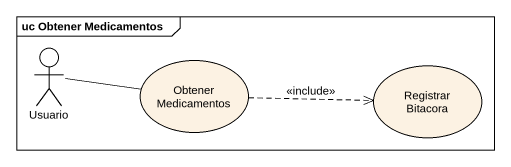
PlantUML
@startuml
mainframe uc Obtener Medicamentos
actor Usuario
usecase "Obtener Medicamentos" as Obtener_Medicamentos
usecase "Registrar Bitacora" as Registrar_Bitacora
Usuario -right- Obtener_Medicamentos
Obtener_Medicamentos .right.> Registrar_Bitacora : <<include>>
@enduml
